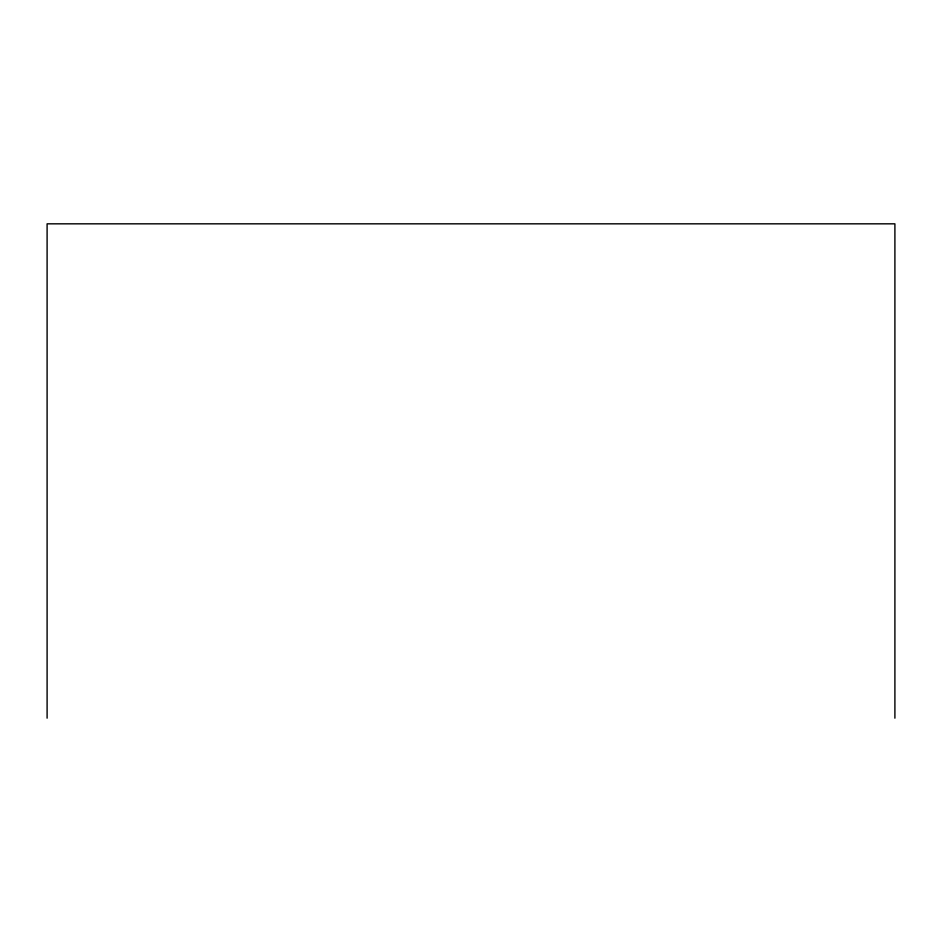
<?xml version="1.0" encoding="UTF-8"?>
<svg xmlns="http://www.w3.org/2000/svg" width="942" height="942" viewBox="0 0 942 942"><rect width="100%" height="100%" fill="white"/><g stroke="black" fill="none" stroke-linecap="round" stroke-linejoin="round"><path stroke-width="1.41" d="M894.9 718.169L894.9 223.831L47.1 223.831L47.1 718.169"/></g></svg>
